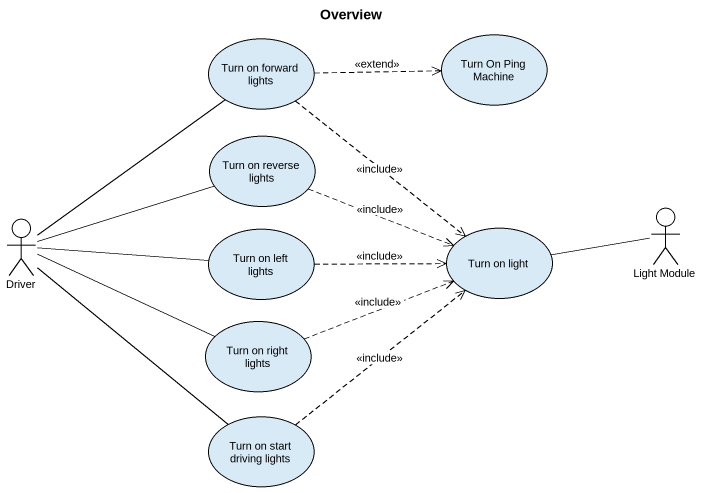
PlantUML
@startuml
title Overview
usecase "Turn on forward lights" as Turn_on_forward_lights
usecase "Turn On Ping Machine" as Turn_On_Ping_Machine
usecase "Turn on reverse lights" as Turn_on_reverse_lights
actor Driver
usecase "Turn on left lights" as Turn_on_left_lights
usecase "Turn on light" as Turn_on_light
actor "Light Module" as Light_Module
usecase "Turn on right lights" as Turn_on_right_lights
usecase "Turn on start driving lights" as Turn_on_start_driving_lights
Turn_on_forward_lights .right.> Turn_On_Ping_Machine : <<extend>>
Turn_on_forward_lights ..> Turn_on_light : <<include>>
Turn_on_reverse_lights .right.> Turn_on_light : <<include>>
Driver -up- Turn_on_forward_lights
Driver -right- Turn_on_reverse_lights
Driver -right- Turn_on_left_lights
Driver -right- Turn_on_right_lights
Driver -- Turn_on_start_driving_lights
Turn_on_left_lights .right.> Turn_on_light : <<include>>
Turn_on_light -right- Light_Module
Turn_on_right_lights .right.> Turn_on_light : <<include>>
Turn_on_start_driving_lights .up.> Turn_on_light : <<include>>
@enduml
